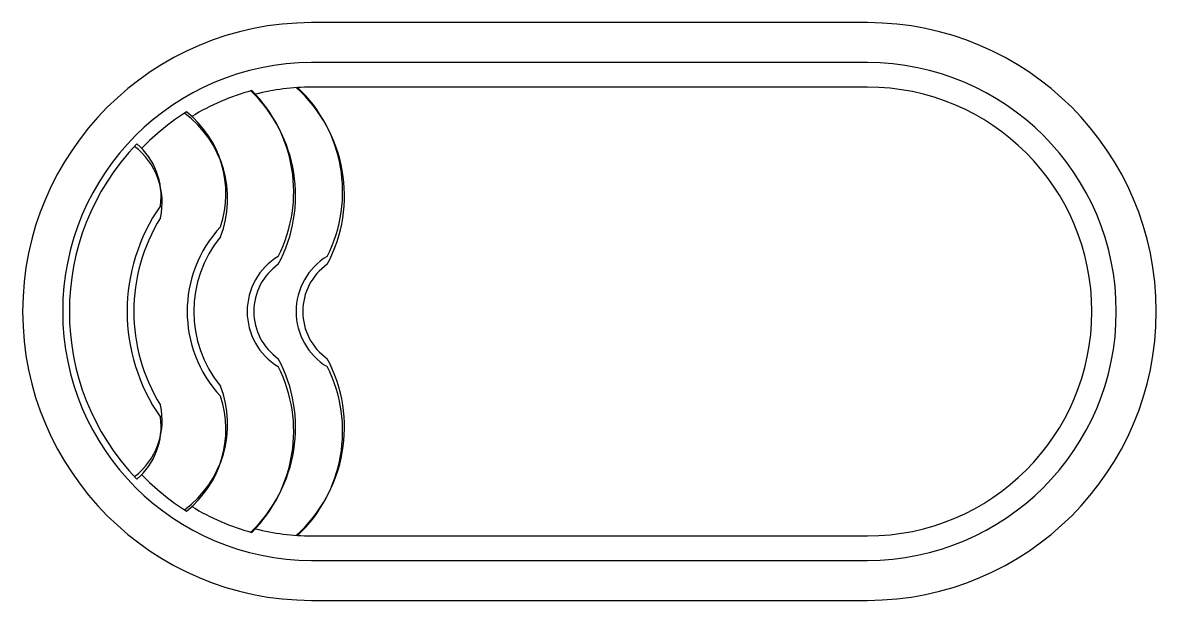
# Model space of a CAD drawing. Extents: x -1208.32 to -1203.22, y 431.14 to 433.74.
import ezdxf

# ---------------------------------------------------------------- set-up
doc = ezdxf.new("R2010")
doc.units = 0
doc.header["$LTSCALE"] = 10
doc.header["$MEASUREMENT"] = 0
doc.layers.add('Piscinas_Fibratec', color=4, linetype='CONTINUOUS')

msp = doc.modelspace()

# ---------------------------------------------------------------- linework, layer by layer
at = {"layer": 'Piscinas_Fibratec'}
msp.add_lwpolyline([(-1207.0223, 431.1411), (-1204.5223, 431.1411, 1), (-1204.5223, 433.7411), (-1207.0223, 433.7411, 1)], format="xyb", close=True, dxfattribs=at)
at = {"layer": 'Piscinas_Fibratec', "color": 2}
msp.add_lwpolyline([(-1207.0223, 431.3211), (-1204.5223, 431.3211, 1), (-1204.5223, 433.5611), (-1207.0223, 433.5611, 1)], format="xyb", close=True, dxfattribs=at)
at = {"layer": 'Piscinas_Fibratec', "color": 1}
msp.add_lwpolyline([(-1207.2753, 431.4633, 0.063381), (-1207.0223, 431.4311), (-1204.5223, 431.4311, 1), (-1204.5223, 433.4511), (-1207.0223, 433.4511, 0.063381), (-1207.2753, 433.4189)], format="xyb", dxfattribs=at)
for centre, radius, start, end in [((-1207.5273, 432.9802), 0.6444, 333.1643, 46.6948), ((-1207.0223, 432.4411), 1.03, 105.1319, 121.5508), ((-1207.7473, 432.9623), 0.6527, 331.761, 46.2818), ((-1207.7473, 432.9802), 0.6444, 333.1643, 44.9412), ((-1207.5273, 432.9623), 0.6527, 331.761, 48.1794), ((-1207.0223, 432.4411), 1.06, 122.0784, 136.1359), ((-1207.8773, 432.949), 0.4771, 338.8596, 53.6597), ((-1207.8773, 432.9718), 0.4694, 341.4557, 51.5208), ((-1207.0223, 432.4411), 1.09, 136.1475, 223.8525), ((-1208.0123, 432.9591), 0.3128, 352.2771, 49.3067), ((-1208.0123, 432.9318), 0.3176, 347.4011, 52.6539), ((-1207.0223, 432.4411), 0.83, 145.0125, 214.9875), ((-1207.0223, 432.4411), 0.8, 148.2117, 211.7883), ((-1207.0223, 432.4411), 0.56, 137.0663, 222.9337), ((-1207.0223, 432.4411), 0.53, 140.6769, 219.3231), ((-1207.0223, 432.4411), 0.29, 121.1474, 238.8526), ((-1206.8023, 432.4411), 0.29, 121.1474, 238.8526), ((-1207.0223, 432.4411), 0.26, 125.2344, 234.7656), ((-1206.8023, 432.4411), 0.26, 125.2344, 234.7656), ((-1207.7473, 431.9199), 0.6527, 313.7182, 28.239), ((-1207.5273, 431.9199), 0.6527, 311.8206, 28.239), ((-1207.7473, 431.902), 0.6444, 315.0588, 26.8357), ((-1207.5273, 431.902), 0.6444, 313.3052, 26.8357), ((-1207.8773, 431.9332), 0.4771, 306.3403, 21.1404), ((-1207.8773, 431.9104), 0.4694, 308.4792, 18.5443), ((-1208.0123, 431.9504), 0.3176, 307.3461, 12.5989), ((-1208.0123, 431.9231), 0.3128, 310.6933, 7.7229), ((-1207.0223, 432.4411), 1.06, 223.8641, 237.9216), ((-1207.0223, 432.4411), 1.03, 238.4492, 254.8681)]:
    msp.add_arc(centre, radius, start, end, dxfattribs=at)

doc.saveas('drawing.dxf')
